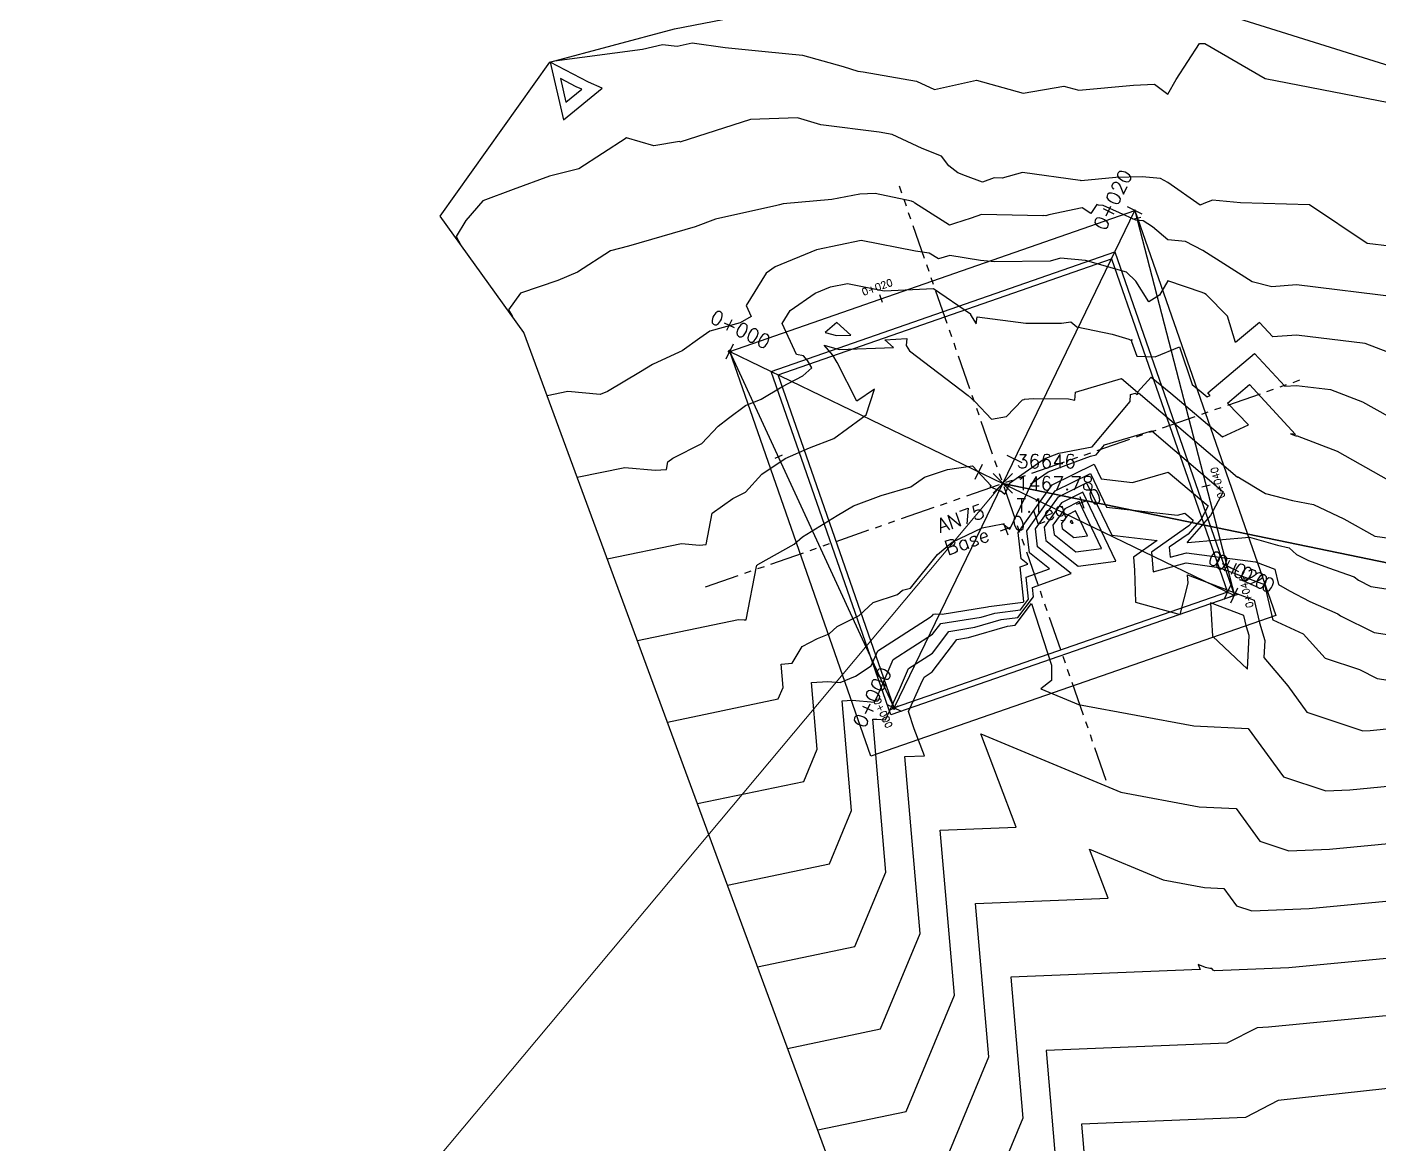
# Model space of a CAD drawing. Header units: metres. Extents: x 419533 to 423558, y 4805342 to 4807578.
# Drawn here: x 419582.06 to 419630.97, y 4805556.19 to 4805596.6 of the extents above; entities that cross this region are included whole.
import ezdxf

# ---------------------------------------------------------------- set-up
doc = ezdxf.new("R2010")
doc.units = ezdxf.units.M
doc.linetypes.add('PHANTOM', pattern=[2.5, 1.25, -0.25, 0.25, -0.25, 0.25, -0.25])
doc.layers.add('00-COORD_GP2', color=7, linetype='Continuous', lineweight=18)
for name, color, linetype in [('_pieds', 253, 'Continuous'), ('C-ROAD-CNTR-N', 92, 'Continuous'), ('C-ROAD-STAN', 11, 'Continuous'), ('C-ROAD-STAN-MAJR', 11, 'Continuous'), ('C-ROAD-STAN-MINR', 11, 'Continuous'), ('C-TINN-BNDY', 110, 'Continuous'), ('C-TOPO-MAJR', 9, 'Continuous'), ('C-TOPO-MINR', 8, 'Continuous'), ('LS', 7, 'Continuous'), ('V-NODE', 1, 'Continuous'), ('V-NODE-TEXT', 11, 'Continuous')]:
    doc.layers.add(name, color=color, linetype=linetype)
doc.styles.get("Standard").update_dxf_attribs({"font": 'simplex.shx'})

# ---------------------------------------------------------------- blocks, each defined once
blk = doc.blocks.new('AeccTickTriangle')
at = {"color": 0, "linetype": 'ByBlock', "lineweight": -2}
blk.add_lwpolyline([(3.05311331771918e-16, 0.6666666666666667), (-0.5773502691896256, -0.333333333333333), (0.5773502691896257, -0.3333333333333335)], close=True, dxfattribs=at)
at = {"color": 0, "linetype": 'ByBlock', "lineweight": -2, "const_width": 0.0625}
blk.add_lwpolyline([(-0.03125, 0, 1), (0.03125, 0, 1)], format="xyb", close=True, dxfattribs=at)
blk = doc.blocks.new('AeccTickLine')
blk.add_line((0, -0.5), (0, 0.5))
blk = doc.blocks.new('AN75 +0 +0')
at = {"linetype": 'PHANTOM', "flags": 128}
for points in [[(0, -11.38231219537556), (0, 11.38231219444424)], [(-11.38231219508452, 0), (11.38231219508452, 0)]]:
    blk.add_lwpolyline(points, dxfattribs=at)
at = {"flags": 128}
blk.add_lwpolyline([(-6.382312195084523, -6.382312195375562), (-6.382312195084523, 6.382312194444239), (6.382312195084523, 6.382312194444239), (6.382312195084523, -6.382312195375562)], close=True, dxfattribs=at)
at = {"layer": 'LS', "insert": (-2.743170767789707, -0.4363090777769685), "char_height": 0.5157699281218149, "width": 9.13591657892082, "attachment_point": 1}
blk.add_mtext('AN75\\PBase +0 Leg +0', dxfattribs=at)
blk = doc.blocks.new('*U73')
at = {"color": 0, "linetype": 'ByBlock', "lineweight": -2, "transparency": 16777216}
for p, q in [((-0.7071067811865476, -0.7071067811865476), (0.7071067811865476, 0.7071067811865476)), ((-0.7071067811865476, 0.7071067811865476), (0.7071067811865476, -0.7071067811865476))]:
    blk.add_line(p, q, dxfattribs=at)
blk = doc.blocks.new('*U110', base_point=(419617.36, 4805580.09, 1467.78))
at = {"layer": 'V-NODE-TEXT', "linetype": 'ByBlock', "char_height": 0.5}
for s, insert, attachment_point in [('36646', (419617.8635533906, 4805580.640000001, 1467.78), 7), ('1467.78', (419617.8635533906, 4805580.09, 1467.78), 4), ('T.1', (419617.8635533906, 4805579.539999999, 1467.78), 1)]:
    blk.add_mtext(s, dxfattribs=dict(at, insert=insert, attachment_point=attachment_point))
blk = doc.blocks.new('*U111', base_point=(419617.36, 4805580.09, 1467.78))
at = {"layer": 'V-NODE-TEXT', "lineweight": -2}
blk.add_blockref('*U110', (419617.36, 4805580.09, 1467.78), dxfattribs=at)
blk = doc.blocks.new('*U112', base_point=(419617.36, 4805580.09, 1467.78))
at = {"layer": 'V-NODE', "lineweight": -2, "xscale": 0.5, "yscale": 0.5, "zscale": 0.5}
blk.add_blockref('*U73', (419617.36, 4805580.09, 1467.78), dxfattribs=at)
at = {"layer": 'V-NODE-TEXT', "lineweight": -2}
blk.add_blockref('*U111', (419617.36, 4805580.09, 1467.78), dxfattribs=at)
blk = doc.blocks.new('tower_bases_layout_1')
at = {"color": 31, "lineweight": 30, "true_color": 0xffbd7a, "elevation": 1718.013}
blk.add_lwpolyline([(423449.834, 4807399.592), (423130.593, 4807500.114), (421950.92, 4806612.998), (421795.045, 4806430.988), (421305.015, 4806147.038), (421305.015, 4806147.038), (420630.083, 4805770.97), (419765.157, 4805549.54), (419617.356, 4805580.088)], dxfattribs=at)
at = {"layer": '00-COORD_GP2'}
blk.add_line((419617.35, 4805580.08), (419582.0634919118, 4805537.946550329, 0.001125880471517712), dxfattribs=at)
at = {"layer": '_pieds', "elevation": 1467.78, "flags": 128}
for points in [[(419612.5847598701, 4805570.217135689), (419607.4871356903, 4805584.86524013), (419622.1352401302, 4805589.96286431), (419627.2328643099, 4805575.314759869)], [(419613.3092083253, 4805571.714941266), (419608.9849412672, 4805584.140791674), (419621.410791675, 4805588.465058733), (419625.7350587331, 4805576.039208325)]]:
    blk.add_lwpolyline(points, close=True, dxfattribs=at)
at = {"rotation": 19.1881891}
blk.add_blockref('AN75 +0 +0', (419617.36, 4805580.09, 1467.78), dxfattribs=at)
at = {"layer": 'V-NODE'}
blk.add_blockref('*U112', (419617.36, 4805580.09, 1467.78), dxfattribs=at)
blk = doc.blocks.new('leg_extensions_profiles_1')
at = {"layer": 'C-ROAD-CNTR-N', "color": 92, "linetype": 'Continuous', "lineweight": -3, "flags": 128}
blk.add_lwpolyline([(419613.4299497345, 4805571.964575529), (419607.4871356903, 4805584.86524013), (419622.1352401302, 4805589.96286431), (419625.7350587331, 4805576.039208325)], dxfattribs=at)
at = {"layer": 'C-ROAD-STAN', "color": 11, "linetype": 'Continuous', "lineweight": -3}
blk.add_circle((419613.4299497345, 4805571.964575529), 0.05, dxfattribs=at)
at = {"layer": 'C-TINN-BNDY', "color": 110, "linetype": 'Continuous', "lineweight": -3, "flags": 128}
blk.add_lwpolyline([(419983.088, 4805587.314), (419931.614, 4805571.724), (419885.859, 4805568.637), (419834.59, 4805547.054), (419779.054, 4805519.401), (419771.174, 4805516.393), (419709.288, 4805488.351), (419650.698, 4805487.567), (419649.298, 4805488.029), (419632.068, 4805498.6), (419600.036, 4805585.549), (419597.002, 4805589.758), (419597.002, 4805589.758), (419600.98, 4805595.327), (419605.484, 4805596.531), (419616.473, 4805598.666), (419620.512, 4805598.174), (419623.108, 4805597.789), (419656.556, 4805587.309), (419727.697, 4805575.559), (419825.469, 4805590.324), (419912.729, 4805606.796), (419924.853, 4805609.757), (419987.124, 4805626.76)], dxfattribs=at)
at = {"layer": 'C-TOPO-MAJR', "color": 9, "linetype": 'Continuous', "lineweight": -3, "flags": 128}
for points, elevation in [([(419631.2859248725, 4805584.833334641), (419630.4636707837, 4805585.149023131), (419627.9792336866, 4805585.450293363), (419627.1281446564, 4805585.38693055), (419626.642593317, 4805585.911731866), (419625.7780108369, 4805585.181974714), (419625.487, 4805586.14), (419624.7115773956, 4805586.921222358), (419624.6608088387, 4805586.953603288), (419624.5769003832, 4805586.997233716), (419623.3246286354, 4805587.421908277), (419623.024125, 4805586.892425), (419622.6458748092, 4805586.654987786), (419622.1661232228, 4805587.407113744), (419621.8353040817, 4805587.725444898), (419620.3553911343, 4805588.152621903), (419619.447807377, 4805588.231709016), (419619.078354521, 4805588.131985676), (419617.0607548279, 4805588.102004198), (419616.5562059553, 4805588.156851117), (419615.4432255225, 4805588.337484049), (419615.0288492569, 4805588.211444445), (419614.6908137028, 4805588.422484988), (419614.2010327869, 4805588.488780511), (419612.2402696867, 4805588.870705334), (419610.6238124192, 4805588.533963777), (419609.1284993103, 4805587.919953103), (419608.799248, 4805587.692016), (419608.0753731636, 4805586.529511264), (419608.2573893376, 4805586.130418417), (419607.8552105698, 4805585.891264244), (419606.763, 4805585.590015105), (419606.4044576802, 4805585.342727273), (419605.7632994012, 4805584.889910179), (419605.6479722608, 4805584.838553398), (419604.6891764706, 4805584.384372549), (419604.2531529412, 4805584.119670589), (419603.0658846154, 4805583.413653846), (419602.8005402893, 4805583.310466941), (419601.6292183365, 4805583.418482514), (419600.878632633, 4805583.261722752)], 1465), ([(419606.3149722005, 4805568.505095346), (419610.162979904, 4805569.308751437), (419610.6491859094, 4805570.480124922), (419610.4428909264, 4805572.887925697), (419611.0258493827, 4805572.92591605), (419611.4814891914, 4805572.887688551), (419612.03013834, 4805573.114826087), (419612.6017973856, 4805573.489777778), (419612.8356816098, 4805574.03135405), (419614.7287976471, 4805575.247124706), (419614.7888687727, 4805575.29880802), (419614.811833691, 4805575.311516095), (419614.8562618384, 4805575.353623956), (419614.9103156424, 4805575.369170392), (419615.1641150442, 4805575.358699115), (419616.8053355601, 4805575.624124357), (419616.8482686869, 4805575.636591919), (419618.0975095347, 4805575.797244088), (419618.1156863233, 4805575.821307638), (419617.9902869081, 4805577.06811792), (419618.2641404553, 4805577.168302626), (419618.0270352763, 4805577.355910825), (419617.910334383, 4805578.311396221), (419619.1419645413, 4805580.040354261), (419620.6599265259, 4805580.789150709), (419620.9170996785, 4805580.250720257), (419622.0538205754, 4805580.121192589), (419623.3455198855, 4805580.500671651), (419624.7865247219, 4805579.274338999), (419624.5315799842, 4805578.793715524), (419624.0620044248, 4805578.255971239), (419623.3825470693, 4805577.778440498), (419623.4145331312, 4805577.423769164), (419624.0103962264, 4805577.58304151), (419626.498775188, 4805577.251519549), (419627.2037782462, 4805576.985227656), (419627.3312100939, 4805576.4352277), (419627.7287948276, 4805576.204203448), (419628.4652103175, 4805575.814607143), (419629.4813671171, 4805575.370740991), (419629.5754357483, 4805575.301920677), (419630.7913772987, 4805574.695002537), (419643.22807498, 4805572.802356857)], 1470), ([(419611.7513117681, 4805553.74846794), (419614.7870236632, 4805554.382476118), (419616.8487513966, 4805559.349615922), (419616.374312628, 4805564.88709443), (419621.1703757593, 4805565.081335261), (419620.4974336043, 4805566.85853794), (419623.1632453988, 4805565.747116564), (419624.6554341987, 4805565.468636527), (419625.358670725, 4805565.435355838), (419625.8139262511, 4805564.810592844), (419626.3622994723, 4805564.630149736), (419628.4431151439, 4805564.709703379), (419635.0026957047, 4805565.341435052)], 1475)]:
    blk.add_lwpolyline(points, dxfattribs=dict(at, elevation=elevation))
at = {"layer": 'C-TOPO-MAJR', "color": 9, "linetype": 'Continuous', "lineweight": -3, "elevation": 1475, "flags": 128}
blk.add_lwpolyline([(419619.990270755, 4805579.091869829), (419619.7120686402, 4805578.954635329), (419619.4863435443, 4805578.637763241), (419619.5077317184, 4805578.462648146), (419619.9270672, 4805578.1308512), (419620.4175725959, 4805578.197249529), (419619.990270755, 4805579.091869829)], close=True, dxfattribs=at)
at = {"layer": 'C-TOPO-MINR', "color": 8, "linetype": 'Continuous', "lineweight": -3, "flags": 128}
for points, elevation in [([(419601.1423063063, 4805595.370387387), (419604.3257445255, 4805595.800744526), (419605.0526620451, 4805595.965772964), (419605.5767937853, 4805595.905019774), (419606.1178794643, 4805596.028482143), (419607.3139375, 4805595.85925), (419608.7668410795, 4805595.710490255), (419610.1192127659, 4805595.581425532), (419611.5836244131, 4805595.163828638), (419612.1121333333, 4805595.005533333), (419612.3052419128, 4805594.980822785), (419614.2418916762, 4805594.634351768), (419614.8844594595, 4805594.339866502), (419616.4034682779, 4805594.676377644), (419618.101039666, 4805594.200402923), (419619.5708007472, 4805594.458977584), (419620.1045844806, 4805594.316809762), (419622.0894991023, 4805594.495333931), (419622.8419575972, 4805594.528492932), (419623.3332469636, 4805594.167206477), (419623.6280642076, 4805594.705495901), (419624.4801214848, 4805596.007339708), (419624.6651932458, 4805595.998283301), (419626.8461185006, 4805594.735224909), (419641.5076124031, 4805591.89251938)], 1462), ([(419632.9653550416, 4805588.476667415), (419630.5362272203, 4805588.771230681), (419628.4581641791, 4805590.16113806), (419625.9532938388, 4805590.243156399), (419624.9489520833, 4805590.333470833), (419624.6360759878, 4805590.207949848), (419624.4951861111, 4805590.155634723), (419623.326897076, 4805590.970012865), (419623.0632868118, 4805591.112823303), (419622.4048076009, 4805591.184223277), (419621.4474512338, 4805591.150924794), (419620.1966751825, 4805591.0395), (419620.1642900835, 4805591.042556071), (419620.1617894737, 4805591.043476609), (419620.154790631, 4805591.040608987), (419618.0715426287, 4805591.33159325), (419617.3311691919, 4805591.13129798), (419617.0468734902, 4805591.137900191), (419616.6278114754, 4805590.990606558), (419616.0104237288, 4805591.210745763), (419615.731446281, 4805591.322239669), (419615.4080866142, 4805591.57096063), (419615.1416794872, 4805591.932176282), (419614.4437467167, 4805592.206643527), (419613.3524960091, 4805592.706757697), (419612.8818945147, 4805592.790949367), (419610.7768198019, 4805593.060318812), (419609.9293719008, 4805593.314140496), (419608.22915, 4805593.24725), (419605.6782862276, 4805592.431152096), (419605.6659952719, 4805592.458728133), (419604.7419001664, 4805592.302019967), (419603.7470227273, 4805592.589181819), (419603.7401824926, 4805592.590074184), (419603.7289170041, 4805592.584040486), (419603.7307053572, 4805592.582942857), (419602.0275234973, 4805591.472334426), (419600.9670141176, 4805591.201676471), (419599.6522593703, 4805590.719488756), (419598.5564901446, 4805590.312045992), (419597.9375773585, 4805589.597879246), (419597.5833249211, 4805589.01622082), (419597.7600355175, 4805588.706394366)], 1463), ([(419631.7145129127, 4805586.812845273), (419627.9778393754, 4805587.265965422), (419627.0885464684, 4805587.199758364), (419626.3792597173, 4805587.375631625), (419624.5981161356, 4805588.51167112), (419623.9639946587, 4805588.841399406), (419623.3259904622, 4805588.902498166), (419622.7750040683, 4805589.372947926), (419622.4426489945, 4805589.591555758), (419622.1754424008, 4805589.607787997), (419620.985447205, 4805590.138375156), (419620.8223067655, 4805590.153770158), (419620.7582202532, 4805590.177362026), (419620.5498042328, 4805589.848835979), (419620.2288345106, 4805590.052566095), (419619.0213563536, 4805589.806837017), (419618.912916826, 4805589.76240631), (419618.8308676732, 4805589.773866785), (419618.8017079125, 4805589.765978115), (419616.5834278449, 4805589.817493325), (419616.2151764706, 4805589.688058823), (419615.6083809524, 4805589.486595239), (419615.4343694267, 4805589.433666667), (419614.5375263158, 4805589.993578947), (419614.1759405406, 4805590.225805405), (419614.1448846154, 4805590.267913461), (419614.0565356643, 4805590.302657343), (419612.739360262, 4805590.579522926), (419612.1885931034, 4805590.552062069), (419611.1757364017, 4805590.35967364), (419609.4199120521, 4805590.207576547), (419609.2766784922, 4805590.167880266), (419609.1807933884, 4805590.137541322), (419606.961335277, 4805589.652419825), (419606.2374750656, 4805589.363874015), (419603.8243723959, 4805588.665239583), (419603.168177986, 4805588.500700234), (419601.9789891892, 4805587.728021622), (419601.2636746988, 4805587.430216867), (419599.9095714286, 4805586.975071428), (419599.4820777127, 4805586.367181818), (419599.6179657073, 4805586.128929577)], 1464), ([(419601.9659005465, 4805580.310397271), (419603.6849839319, 4805580.669427694), (419604.7862821691, 4805580.567869485), (419605.1892586331, 4805580.592206834), (419605.2423717006, 4805580.868864994), (419605.4236804959, 4805581.000363853), (419606.4747600928, 4805581.53023341), (419607.0628265734, 4805582.164962238), (419607.4364470199, 4805582.444009934), (419608.0572857143, 4805582.906769231), (419608.6224959349, 4805583.138612466), (419609.3649297752, 4805583.581550562), (419610.121484507, 4805583.98020845), (419610.4541506849, 4805584.273356164), (419610.2964200542, 4805584.5340271), (419610.1562354313, 4805584.698083916), (419609.8913358209, 4805584.747778608), (419609.3780176298, 4805585.873291871), (419609.6694702222, 4805586.341349334), (419610.5703383908, 4805586.965010575), (419611.1304963346, 4805587.19502458), (419611.7360359865, 4805587.321171042), (419613.0731938291, 4805587.060714399), (419614.8470322581, 4805587.143639785), (419616.1908878788, 4805586.225384848), (419616.1875683012, 4805586.189442206), (419616.3944, 4805585.8586), (419616.428118644, 4805586.112084745), (419618.1914285714, 4805585.884636905), (419619.4838421053, 4805585.889285714), (419619.815569697, 4805585.927953536), (419620.0324967105, 4805585.758230263), (419621.3172236842, 4805585.490789474), (419621.9175631399, 4805585.310197952), (419621.9898890173, 4805585.264951445), (419622.0258571428, 4805585.289463612), (419622.0183, 4805585.226286111), (419622.2128675958, 4805584.68616957), (419622.8743991164, 4805584.671731959), (419623.7521407679, 4805585.033893967), (419624.2140966387, 4805583.662857143), (419624.5331955556, 4805583.407032), (419624.7534918869, 4805583.219491887), (419624.865363047, 4805583.270769854), (419624.7756574258, 4805583.364579208), (419626.4622075523, 4805584.788124151), (419627.5585152933, 4805583.603195394), (419627.9806279978, 4805583.634621305), (419629.2128286549, 4805583.485200988), (419630.3681139663, 4805583.041651628), (419631.8157301021, 4805582.228145238)], 1466), ([(419603.05316846, 4805577.359071789), (419605.7407495274, 4805577.920372874), (419606.3938189338, 4805577.860148896), (419606.6327838129, 4805577.874580936), (419606.8503336218, 4805579.007765902), (419607.5929699571, 4805579.546381975), (419608.0515582366, 4805579.777565197), (419608.6447375, 4805580.4178125), (419609.4843434505, 4805580.985926518), (419610.3674075471, 4805581.370449057), (419611.2529035753, 4805581.707089924), (419612.2392509652, 4805582.43561969), (419612.4178974943, 4805582.56633713), (419612.7239840425, 4805583.500909574), (419612.0794570637, 4805583.068972299), (419611.3701928252, 4805584.458991031), (419611.2063116531, 4805584.729826557), (419610.8974498382, 4805585.091284789), (419611.4417565112, 4805584.933972743), (419613.4038640054, 4805585.000105549), (419613.0950653846, 4805585.277140385), (419613.8879688797, 4805585.332873444), (419613.8644509632, 4805585.078233801), (419613.9842804284, 4805584.886557936), (419616.1119289026, 4805583.272387944), (419616.3572835131, 4805583.041289676), (419616.9449093596, 4805582.413639409), (419617.4970381471, 4805582.507320163), (419618.0771624549, 4805583.10701444), (419618.1287201736, 4805583.121225596), (419618.1462621723, 4805583.136970038), (419618.4578181818, 4805583.155181818), (419619.7327584269, 4805583.143224719), (419619.9699729729, 4805583.095748649), (419619.9867862595, 4805583.393549618), (419621.6541959799, 4805583.885143216), (419622.2322488408, 4805583.393593509), (419622.7245603157, 4805583.926715896), (419623.43764, 4805583.355032), (419625.3019388039, 4805581.767938804), (419626.2486693679, 4805582.201888168), (419625.4895188119, 4805582.995767326), (419626.2818217875, 4805583.664516436), (419627.9490066519, 4805581.862563193), (419627.762, 4805581.882068966), (419627.9562556391, 4805581.814075188), (419628.0041023256, 4805581.805209302), (419629.4503030601, 4805581.249968614), (419631.315219898, 4805580.201954762)], 1467), ([(419604.1404363735, 4805574.407746308), (419607.7965151229, 4805575.171318053), (419608.0013556985, 4805575.152428309), (419608.0763089928, 4805575.156955036), (419608.4465991471, 4805577.085742004), (419608.4621864407, 4805577.129084745), (419608.473860215, 4805577.134784946), (419608.493336, 4805577.1552144), (419609.8099284863, 4805577.890344458), (419610.116599022, 4805578.149965771), (419611.3692067594, 4805578.931180915), (419611.955821656, 4805579.280044586), (419612.9654494902, 4805579.648204819), (419614.0354583333, 4805579.96275), (419614.531012109, 4805580.308665994), (419615.3607107693, 4805580.595678974), (419616.258812065, 4805580.726160093), (419616.9374607219, 4805579.997569002), (419616.890150376, 4805579.970654136), (419617.2797719928, 4805579.811789946), (419617.293676259, 4805579.81680036), (419617.4369167842, 4805579.701036671), (419617.606, 4805580.05825), (419617.5985337534, 4805580.101080108), (419618.8511414303, 4805580.980554534), (419619.3806597582, 4805581.178313184), (419620.5976044187, 4805581.413854813), (419621.9692348579, 4805583.0562534), (419621.9833935539, 4805583.307035624), (419622.1567085427, 4805583.358133166), (419622.2167928903, 4805583.307040186), (419622.2679650508, 4805583.362454341), (419622.3420844445, 4805583.303032001), (419625.8503857209, 4805580.316385721), (419625.8760574214, 4805580.328152763), (419625.9275106952, 4805580.292532085), (419626.8582755102, 4805579.720138484), (419627.8386885813, 4805579.466980969), (419628.6031254181, 4805579.326404682), (419629.696601023, 4805578.804099744), (419630.8147096939, 4805578.175764286), (419647.7279155963, 4805575.85209633)], 1468), ([(419605.227704287, 4805571.456420827), (419609.2381711522, 4805572.2940065), (419609.4092728119, 4805572.706226722), (419609.3366751607, 4805573.553560372), (419609.7393326382, 4805573.579800834), (419610.1029777778, 4805574.184466667), (419610.6613257143, 4805574.480074286), (419611.0811403509, 4805574.645947368), (419611.3621412301, 4805574.91095672), (419612.166475, 4805575.307275), (419612.6691610169, 4805575.779813559), (419613.551107438, 4805576.068371901), (419613.7351575757, 4805576.220945455), (419614.020027907, 4805576.302930232), (419614.9915978261, 4805577.517315217), (419615.5336660959, 4805577.966952055), (419616.6136709129, 4805578.487050955), (419617.3628888889, 4805578.631), (419617.6139266572, 4805578.428117066), (419618.3825957447, 4805580.052044326), (419618.3789117912, 4805580.073177318), (419618.9969664403, 4805580.507122653), (419620.5274645941, 4805581.078716177), (419620.7370047343, 4805581.119273014), (419621.042, 4805581.484476191), (419622.745456252, 4805581.984922367), (419625.3310241039, 4805579.784536773), (419624.8735815603, 4805578.92216312), (419624.0310309735, 4805577.957298673), (419624.0303521949, 4805577.95682162), (419624.030384149, 4805577.956467303), (419624.0309794168, 4805577.956626415), (419624.0445411765, 4805577.954819608), (419626.2854821763, 4805578.14298499), (419627.2968857454, 4805577.852616975), (419627.7199454723, 4805577.756649464), (419627.9807018122, 4805577.5206771), (419628.4204344049, 4805577.29750391), (419629.1353767927, 4805577.028864407), (419630.0634556331, 4805576.705259223), (419630.2258852459, 4805576.58642623), (419630.6766024096, 4805576.361457831), (419648.363780303, 4805573.669781818)], 1469), ([(419607.4022401141, 4805565.553769865), (419611.0877886559, 4805566.323496373), (419611.8890990068, 4805568.254023123), (419611.5491066921, 4805572.222291022), (419611.9125777778, 4805572.245977778), (419612.7230914113, 4805572.177976896), (419612.8494343258, 4805572.453485114), (419613.3940106979, 4805573.714492104), (419614.8204344473, 4805574.630550129), (419615.1140709182, 4805575.016861339), (419616.5748627955, 4805575.253106886), (419617.0745313131, 4805575.398208081), (419618.0006369184, 4805575.517305111), (419618.2901090586, 4805575.90052611), (419618.2103426184, 4805576.693620861), (419619.0511807356, 4805577.00122732), (419618.3231745647, 4805577.577258289), (419618.2255362153, 4805578.376669625), (419619.2559853611, 4805579.823210475), (419620.5259953717, 4805580.449694533), (419621.1078821007, 4805579.231427653), (419623.6798566553, 4805578.938354949), (419623.9455835189, 4805579.016420935), (419624.24202534, 4805578.764141224), (419624.1895784082, 4805578.665267928), (419624.0929778761, 4805578.554643805), (419622.7347419437, 4805577.600059376), (419622.7986821135, 4805576.891071026), (419623.9898130361, 4805577.209456604), (419625.1780984962, 4805577.051143609), (419626.8281458684, 4805576.427892074), (419627.1152019737, 4805575.188948684), (419627.1266852792, 4805575.150494924), (419628.2188891967, 4805574.646207756), (419629.0219354582, 4805573.762160956), (419630.2588226445, 4805573.351651623), (419630.9061521877, 4805573.028547242), (419635.3960781877, 4805572.345259824)], 1471), ([(419608.4895080276, 4805562.602444383), (419612.0125974077, 4805563.33824131), (419613.1290121042, 4805566.027921322), (419612.6553224577, 4805571.556656347), (419612.7993061728, 4805571.566039506), (419613.1203792064, 4805571.539101959), (419613.6238651489, 4805572.637022767), (419613.952339786, 4805573.397630158), (419614.812722365, 4805573.950173094), (419615.4056824557, 4805574.730277587), (419616.3443900308, 4805574.882089414), (419617.3007939394, 4805575.159824242), (419617.903764302, 4805575.237366132), (419618.464531794, 4805575.979744582), (419618.4303983287, 4805576.319123801), (419619.8382210158, 4805576.834152014), (419618.6193138532, 4805577.798605753), (419618.5407380475, 4805578.441943029), (419619.3700061809, 4805579.606066689), (419620.3920642175, 4805580.110238357), (419621.2986645231, 4805578.212135048), (419622.9447578822, 4805578.02456514), (419622.0869368181, 4805577.421678254), (419622.1294338235, 4805576.950458333), (419622.1643482959, 4805575.796280134), (419623.7759497797, 4805575.34665815), (419624.0607391304, 4805576.477017013), (419624.0424328215, 4805576.780885796), (419626.4525134907, 4805575.870556492), (419626.6438203948, 4805575.044869737), (419626.8349689165, 4805574.404777087), (419626.8035949535, 4805573.791282869), (419627.6657112527, 4805572.763523354), (419628.3608972784, 4805571.809495391), (419630.3873654354, 4805571.142682718), (419630.6508748436, 4805571.152757197), (419631.4815640849, 4805571.232758151)], 1472), ([(419609.5767759411, 4805559.651118902), (419612.9374061596, 4805560.352986246), (419614.3689252017, 4805563.801819522), (419613.8202916143, 4805570.205273244), (419614.5241507087, 4805570.233779578), (419614.1536854384, 4805571.212157683), (419613.9463703703, 4805571.835074075), (419614.398295972, 4805572.820560421), (419614.5106688741, 4805573.080768212), (419614.8050102827, 4805573.269796059), (419615.6972939931, 4805574.443693834), (419616.1139172662, 4805574.511071943), (419617.5270565656, 4805574.921440404), (419617.8068916858, 4805574.957427154), (419618.3984490161, 4805575.740567084), (419619.1221496599, 4805573.510994898), (419619.1223044823, 4805572.959976817), (419618.7383846154, 4805572.662820512), (419620.0980978674, 4805572.095933392), (419624.2716681588, 4805571.317039988), (419626.2385821804, 4805571.223955727), (419627.5119069359, 4805569.476527875), (419629.045676781, 4805568.97183839), (419629.9149549437, 4805569.005072591), (419632.6552746248, 4805569.268983785)], 1473), ([(419610.6640438546, 4805556.699793422), (419613.8622149114, 4805557.367731182), (419615.6088382992, 4805561.575717722), (419615.0973021212, 4805567.546183837), (419617.847263234, 4805567.65755742), (419616.5697009937, 4805571.031528004), (419621.6306716331, 4805568.921524978), (419624.4635511787, 4805568.392838257), (419625.7986264527, 4805568.329655782), (419626.6629165935, 4805567.14356036), (419627.7039881267, 4805566.800994064), (419629.1790350438, 4805566.857387985), (419633.8289851648, 4805567.305209419), (419642.9366087324, 4805565.781481245), (419643.4398995811, 4805565.641176421), (419656.7204645521, 4805568.431444493), (419658.4862103889, 4805571.607633597), (419663.0403425652, 4805576.102322418), (419665.7526907091, 4805577.359328117), (419669.3561863234, 4805579.389321983), (419674.3815830293, 4805581.204077132), (419677.2273108896, 4805581.872172995), (419677.754407318, 4805583.807766029)], 1474), ([(419636.1764062446, 4805563.377660686), (419627.707195244, 4805562.562018774), (419625.0206108179, 4805562.459305408), (419624.9649359087, 4805562.477625329), (419624.9187149972, 4805562.541055894), (419624.8473172187, 4805562.544434795), (419624.6958191645, 4805562.57270815), (419624.425166215, 4805562.685547877), (419624.4934882846, 4805562.505113103), (419617.6513231349, 4805562.228005022), (419618.0886644941, 4805557.123514121), (419615.7118324151, 4805551.397221055), (419612.8385796816, 4805550.797142459)], 1476), ([(419683.4795803423, 4805582.862168089), (419683.0110502697, 4805581.141641264), (419681.2273176694, 4805579.479877888), (419679.2799454394, 4805578.134569149), (419673.6242203083, 4805577.506235117), (419673.4939297785, 4805577.496231318), (419672.8132045958, 4805577.250410022), (419668.2364926651, 4805574.672164303), (419664.7916054113, 4805573.075672009), (419662.4717163306, 4805570.786063557), (419659.6450376858, 4805565.701489252), (419638.3849624177, 4805561.234713226), (419638.3307710771, 4805561.249820407), (419637.3501167846, 4805561.41388632), (419626.9712753441, 4805560.414334168), (419626.5547244019, 4805560.398408612), (419625.4643596266, 4805559.833625043), (419618.9283336417, 4805559.568915615), (419619.3285775916, 4805554.897412322), (419616.6366411669, 4805548.411965991), (419613.9258475952, 4805547.845816978)], 1477), ([(419685.3879713504, 4805582.546968776), (419684.9396626879, 4805580.900698612), (419682.5551444357, 4805578.679230494), (419679.951870478, 4805576.880803285), (419673.9554316388, 4805576.214616986), (419672.1335355649, 4805575.505395398), (419669.0644266504, 4805573.776443032), (419665.3753596934, 4805572.066788538), (419663.8002183111, 4805570.512206878), (419660.619895397, 4805564.791504172), (419639.8523311435, 4805560.428205501), (419638.789354381, 4805559.784374691), (419638.0503768533, 4805559.37332057), (419638.0498986176, 4805559.372700172), (419637.4648415652, 4805558.878211087), (419627.3184128492, 4805557.762687895), (419626.135565519, 4805557.150000514), (419620.2053441486, 4805556.909826208), (419620.568490689, 4805552.671310522), (419617.5614499187, 4805545.426710928), (419615.0131155087, 4805544.894491496)], 1478)]:
    blk.add_lwpolyline(points, dxfattribs=dict(at, elevation=elevation))
for points, elevation in [([(419602.3710465458, 4805594.605524253), (419600.9829854227, 4805595.322311953), (419601.4690198556, 4805593.240489169), (419602.8692288802, 4805594.38404224), (419602.3710465458, 4805594.605524253)], 1462), ([(419601.931066144, 4805594.439429201), (419601.3561632653, 4805594.736306123), (419601.557467509, 4805593.874063176), (419602.1374017682, 4805594.347696464), (419601.931066144, 4805594.439429201)], 1461), ([(419610.9378296224, 4805585.553011617), (419611.3381829194, 4805585.437304058), (419611.8565027064, 4805585.454774019), (419611.3508402923, 4805585.908422756), (419610.9378296224, 4805585.553011617)], 1466), ([(419620.2581330634, 4805579.770782181), (419619.4840270007, 4805579.388922902), (419618.8559398798, 4805578.507216433), (419618.9154531416, 4805578.019953217), (419620.0822672, 4805577.096717866), (419621.4471137649, 4805577.281473287), (419620.2581330634, 4805579.770782181)], 1473), ([(419620.1242019092, 4805579.431326006), (419619.5980478204, 4805579.171779116), (419619.171141712, 4805578.572489837), (419619.21159243, 4805578.241300682), (419620.0046672, 4805577.613784533), (419620.9323431804, 4805577.739361408), (419620.1242019092, 4805579.431326006)], 1474), ([(419619.8563396008, 4805578.752413654), (419619.82608946, 4805578.737491542), (419619.8015453765, 4805578.703036644), (419619.8038710068, 4805578.683995609), (419619.8494672001, 4805578.647917867), (419619.9028020113, 4805578.65513765), (419619.8563396008, 4805578.752413654)], 1476), ([(419626.1724388158, 4805574.90079079), (419626.076881113, 4805575.313220911), (419624.8730470249, 4805575.767929942), (419624.9453170418, 4805574.568310611), (419626.2059933289, 4805573.370186124), (419626.2679174067, 4805574.581064831), (419626.1724388158, 4805574.90079079)], 1473)]:
    blk.add_lwpolyline(points, close=True, dxfattribs=dict(at, elevation=elevation))
at = {"layer": 'C-ROAD-STAN', "color": 11, "linetype": 'Continuous', "lineweight": -3, "xscale": 0.02999999999999999, "yscale": 0.02999999999999999, "zscale": 0.02999999999999999}
for p in [(419622.1352401302, 4805589.96286431), (419607.4871356903, 4805584.86524013)]:
    blk.add_blockref('AeccTickTriangle', p, dxfattribs=at)
at = {"layer": 'C-ROAD-STAN-MAJR', "color": 11, "linetype": 'Continuous', "lineweight": -3}
for p, xscale, yscale, zscale, rotation in [((419612.961447454, 4805586.770331955), 0.3000000000000001, 0.3000000000000001, 0.3000000000000001, 19.18818910005933), ((419624.7100648783, 4805580.003758596), 0.3, 0.3, 0.3, 284.4958201653228), ((419625.7350587331, 4805576.039208325), 0.3, 0.3, 0.3, 284.4958201653228), ((419613.4299497345, 4805571.964575529), 0.3, 0.3, 0.3, 114.7336109898504)]:
    blk.add_blockref('AeccTickLine', p, dxfattribs=dict(at, xscale=xscale, yscale=yscale, zscale=zscale, rotation=rotation))
at = {"layer": 'C-ROAD-STAN-MINR', "color": 11, "linetype": 'Continuous', "lineweight": -3, "xscale": 0.3, "yscale": 0.3, "zscale": 0.3}
for p, rotation in [((419622.2069711263, 4805589.685417632), 284.4958201653228), ((419609.2459502029, 4805581.04720444), 114.7336109898504)]:
    blk.add_blockref('AeccTickLine', p, dxfattribs=dict(at, rotation=rotation))
at = {"layer": 'C-ROAD-STAN-MAJR', "color": 11, "linetype": 'Continuous', "lineweight": -3, "char_height": 0.254}
for s, insert, attachment_point, rotation in [('0+020', (419612.8584087924, 4805587.066415193), 8, 19.18818910005934), ('0+040', (419625.0135848891, 4805580.082230585), 2, 104.49582016532275), ('0+044', (419626.0385787439, 4805576.117680313), 2, 104.49582016532275), ('0+000', (419613.1452093181, 4805571.833407144), 2, 294.73361098985043)]:
    blk.add_mtext(s, dxfattribs=dict(at, insert=insert, attachment_point=attachment_point, rotation=rotation))

msp = doc.modelspace()

# ---------------------------------------------------------------- linework, layer by layer
at = {"layer": 'C-ROAD-CNTR-N', "color": 92, "linetype": 'Continuous', "lineweight": -3, "flags": 128}
for points in [[(419613.4299497345, 4805571.964575529), (419617.3600000003, 4805580.09), (419622.1352401302, 4805589.96286431)], [(419607.4871356903, 4805584.86524013), (419617.36, 4805580.09), (419625.7350587331, 4805576.039208325)]]:
    msp.add_lwpolyline(points, dxfattribs=at)
at = {"layer": 'C-ROAD-STAN', "color": 11, "linetype": 'Continuous', "lineweight": -3}
for centre in [(419607.4871356903, 4805584.86524013), (419613.4299497345, 4805571.964575529)]:
    msp.add_circle(centre, 0.05, dxfattribs=at)
at = {"layer": 'C-TOPO-MAJR', "color": 9, "linetype": 'Continuous', "lineweight": -3, "flags": 128}
for points, elevation in [([(419631.2859248725, 4805584.833334641), (419630.4636707837, 4805585.149023131), (419627.9792336866, 4805585.450293363), (419627.1281446564, 4805585.38693055), (419626.642593317, 4805585.911731866), (419625.7780108369, 4805585.181974714), (419625.487, 4805586.14), (419624.7115773956, 4805586.921222358), (419624.6608088387, 4805586.953603288), (419624.5769003832, 4805586.997233716), (419623.3246286354, 4805587.421908277), (419623.024125, 4805586.892425), (419622.6458748092, 4805586.654987786), (419622.1661232228, 4805587.407113744), (419621.8353040817, 4805587.725444898), (419620.3553911343, 4805588.152621903), (419619.447807377, 4805588.231709016), (419619.078354521, 4805588.131985676), (419617.0607548279, 4805588.102004198), (419616.5562059553, 4805588.156851117), (419615.4432255225, 4805588.337484049), (419615.0288492569, 4805588.211444445), (419614.6908137028, 4805588.422484988), (419614.2010327869, 4805588.488780511), (419612.2402696867, 4805588.870705334), (419610.6238124192, 4805588.533963777), (419609.1284993103, 4805587.919953103), (419608.799248, 4805587.692016), (419608.0753731636, 4805586.529511264), (419608.2573893376, 4805586.130418417), (419607.8552105698, 4805585.891264244), (419606.763, 4805585.590015105), (419606.4044576802, 4805585.342727273), (419605.7632994012, 4805584.889910179), (419605.6479722608, 4805584.838553398), (419604.6891764706, 4805584.384372549), (419604.2531529412, 4805584.119670589), (419603.0658846154, 4805583.413653846), (419602.8005402893, 4805583.310466941), (419601.6292183365, 4805583.418482514), (419600.878632633, 4805583.261722752)], 1465), ([(419606.3149722005, 4805568.505095346), (419610.162979904, 4805569.308751437), (419610.6491859094, 4805570.480124922), (419610.4428909264, 4805572.887925697), (419611.0258493827, 4805572.92591605), (419611.4814891914, 4805572.887688551), (419612.03013834, 4805573.114826087), (419612.6017973856, 4805573.489777778), (419612.8356816098, 4805574.03135405), (419614.7287976471, 4805575.247124706), (419614.7888687727, 4805575.29880802), (419614.811833691, 4805575.311516095), (419614.8562618384, 4805575.353623956), (419614.9103156424, 4805575.369170392), (419615.1641150442, 4805575.358699115), (419616.8053355601, 4805575.624124357), (419616.8482686869, 4805575.636591919), (419618.0975095347, 4805575.797244088), (419618.1156863233, 4805575.821307638), (419617.9902869081, 4805577.06811792), (419618.2641404553, 4805577.168302626), (419618.0270352763, 4805577.355910825), (419617.910334383, 4805578.311396221), (419619.1419645413, 4805580.040354261), (419620.6599265259, 4805580.789150709), (419620.9170996785, 4805580.250720257), (419622.0538205754, 4805580.121192589), (419623.3455198855, 4805580.500671651), (419624.7865247219, 4805579.274338999), (419624.5315799842, 4805578.793715524), (419624.0620044248, 4805578.255971239), (419623.3825470693, 4805577.778440498), (419623.4145331312, 4805577.423769164), (419624.0103962264, 4805577.58304151), (419626.498775188, 4805577.251519549), (419627.2037782462, 4805576.985227656), (419627.3312100939, 4805576.4352277), (419627.7287948276, 4805576.204203448), (419628.4652103175, 4805575.814607143), (419629.4813671171, 4805575.370740991), (419629.5754357483, 4805575.301920677), (419630.7913772987, 4805574.695002537), (419643.22807498, 4805572.802356857)], 1470), ([(419611.7513117681, 4805553.74846794), (419614.7870236632, 4805554.382476118), (419616.8487513966, 4805559.349615922), (419616.374312628, 4805564.88709443), (419621.1703757593, 4805565.081335261), (419620.4974336043, 4805566.85853794), (419623.1632453988, 4805565.747116564), (419624.6554341987, 4805565.468636527), (419625.358670725, 4805565.435355838), (419625.8139262511, 4805564.810592844), (419626.3622994723, 4805564.630149736), (419628.4431151439, 4805564.709703379), (419635.0026957047, 4805565.341435052)], 1475)]:
    msp.add_lwpolyline(points, dxfattribs=dict(at, elevation=elevation))
at = {"layer": 'C-TOPO-MAJR', "color": 9, "linetype": 'Continuous', "lineweight": -3, "elevation": 1475, "flags": 128}
msp.add_lwpolyline([(419619.990270755, 4805579.091869829), (419619.7120686402, 4805578.954635329), (419619.4863435443, 4805578.637763241), (419619.5077317184, 4805578.462648146), (419619.9270672, 4805578.1308512), (419620.4175725959, 4805578.197249529), (419619.990270755, 4805579.091869829)], close=True, dxfattribs=at)
at = {"layer": 'C-TOPO-MINR', "color": 8, "linetype": 'Continuous', "lineweight": -3, "flags": 128}
for points, elevation in [([(419601.1423063063, 4805595.370387387), (419604.3257445255, 4805595.800744526), (419605.0526620451, 4805595.965772964), (419605.5767937853, 4805595.905019774), (419606.1178794643, 4805596.028482143), (419607.3139375, 4805595.85925), (419608.7668410795, 4805595.710490255), (419610.1192127659, 4805595.581425532), (419611.5836244131, 4805595.163828638), (419612.1121333333, 4805595.005533333), (419612.3052419128, 4805594.980822785), (419614.2418916762, 4805594.634351768), (419614.8844594595, 4805594.339866502), (419616.4034682779, 4805594.676377644), (419618.101039666, 4805594.200402923), (419619.5708007472, 4805594.458977584), (419620.1045844806, 4805594.316809762), (419622.0894991023, 4805594.495333931), (419622.8419575972, 4805594.528492932), (419623.3332469636, 4805594.167206477), (419623.6280642076, 4805594.705495901), (419624.4801214848, 4805596.007339708), (419624.6651932458, 4805595.998283301), (419626.8461185006, 4805594.735224909), (419641.5076124031, 4805591.89251938)], 1462), ([(419632.9653550416, 4805588.476667415), (419630.5362272203, 4805588.771230681), (419628.4581641791, 4805590.16113806), (419625.9532938388, 4805590.243156399), (419624.9489520833, 4805590.333470833), (419624.6360759878, 4805590.207949848), (419624.4951861111, 4805590.155634723), (419623.326897076, 4805590.970012865), (419623.0632868118, 4805591.112823303), (419622.4048076009, 4805591.184223277), (419621.4474512338, 4805591.150924794), (419620.1966751825, 4805591.0395), (419620.1642900835, 4805591.042556071), (419620.1617894737, 4805591.043476609), (419620.154790631, 4805591.040608987), (419618.0715426287, 4805591.33159325), (419617.3311691919, 4805591.13129798), (419617.0468734902, 4805591.137900191), (419616.6278114754, 4805590.990606558), (419616.0104237288, 4805591.210745763), (419615.731446281, 4805591.322239669), (419615.4080866142, 4805591.57096063), (419615.1416794872, 4805591.932176282), (419614.4437467167, 4805592.206643527), (419613.3524960091, 4805592.706757697), (419612.8818945147, 4805592.790949367), (419610.7768198019, 4805593.060318812), (419609.9293719008, 4805593.314140496), (419608.22915, 4805593.24725), (419605.6782862276, 4805592.431152096), (419605.6659952719, 4805592.458728133), (419604.7419001664, 4805592.302019967), (419603.7470227273, 4805592.589181819), (419603.7401824926, 4805592.590074184), (419603.7289170041, 4805592.584040486), (419603.7307053572, 4805592.582942857), (419602.0275234973, 4805591.472334426), (419600.9670141176, 4805591.201676471), (419599.6522593703, 4805590.719488756), (419598.5564901446, 4805590.312045992), (419597.9375773585, 4805589.597879246), (419597.5833249211, 4805589.01622082), (419597.7600355175, 4805588.706394366)], 1463), ([(419631.7145129127, 4805586.812845273), (419627.9778393754, 4805587.265965422), (419627.0885464684, 4805587.199758364), (419626.3792597173, 4805587.375631625), (419624.5981161356, 4805588.51167112), (419623.9639946587, 4805588.841399406), (419623.3259904622, 4805588.902498166), (419622.7750040683, 4805589.372947926), (419622.4426489945, 4805589.591555758), (419622.1754424008, 4805589.607787997), (419620.985447205, 4805590.138375156), (419620.8223067655, 4805590.153770158), (419620.7582202532, 4805590.177362026), (419620.5498042328, 4805589.848835979), (419620.2288345106, 4805590.052566095), (419619.0213563536, 4805589.806837017), (419618.912916826, 4805589.76240631), (419618.8308676732, 4805589.773866785), (419618.8017079125, 4805589.765978115), (419616.5834278449, 4805589.817493325), (419616.2151764706, 4805589.688058823), (419615.6083809524, 4805589.486595239), (419615.4343694267, 4805589.433666667), (419614.5375263158, 4805589.993578947), (419614.1759405406, 4805590.225805405), (419614.1448846154, 4805590.267913461), (419614.0565356643, 4805590.302657343), (419612.739360262, 4805590.579522926), (419612.1885931034, 4805590.552062069), (419611.1757364017, 4805590.35967364), (419609.4199120521, 4805590.207576547), (419609.2766784922, 4805590.167880266), (419609.1807933884, 4805590.137541322), (419606.961335277, 4805589.652419825), (419606.2374750656, 4805589.363874015), (419603.8243723959, 4805588.665239583), (419603.168177986, 4805588.500700234), (419601.9789891892, 4805587.728021622), (419601.2636746988, 4805587.430216867), (419599.9095714286, 4805586.975071428), (419599.4820777127, 4805586.367181818), (419599.6179657073, 4805586.128929577)], 1464), ([(419601.9659005465, 4805580.310397271), (419603.6849839319, 4805580.669427694), (419604.7862821691, 4805580.567869485), (419605.1892586331, 4805580.592206834), (419605.2423717006, 4805580.868864994), (419605.4236804959, 4805581.000363853), (419606.4747600928, 4805581.53023341), (419607.0628265734, 4805582.164962238), (419607.4364470199, 4805582.444009934), (419608.0572857143, 4805582.906769231), (419608.6224959349, 4805583.138612466), (419609.3649297752, 4805583.581550562), (419610.121484507, 4805583.98020845), (419610.4541506849, 4805584.273356164), (419610.2964200542, 4805584.5340271), (419610.1562354313, 4805584.698083916), (419609.8913358209, 4805584.747778608), (419609.3780176298, 4805585.873291871), (419609.6694702222, 4805586.341349334), (419610.5703383908, 4805586.965010575), (419611.1304963346, 4805587.19502458), (419611.7360359865, 4805587.321171042), (419613.0731938291, 4805587.060714399), (419614.8470322581, 4805587.143639785), (419616.1908878788, 4805586.225384848), (419616.1875683012, 4805586.189442206), (419616.3944, 4805585.8586), (419616.428118644, 4805586.112084745), (419618.1914285714, 4805585.884636905), (419619.4838421053, 4805585.889285714), (419619.815569697, 4805585.927953536), (419620.0324967105, 4805585.758230263), (419621.3172236842, 4805585.490789474), (419621.9175631399, 4805585.310197952), (419621.9898890173, 4805585.264951445), (419622.0258571428, 4805585.289463612), (419622.0183, 4805585.226286111), (419622.2128675958, 4805584.68616957), (419622.8743991164, 4805584.671731959), (419623.7521407679, 4805585.033893967), (419624.2140966387, 4805583.662857143), (419624.5331955556, 4805583.407032), (419624.7534918869, 4805583.219491887), (419624.865363047, 4805583.270769854), (419624.7756574258, 4805583.364579208), (419626.4622075523, 4805584.788124151), (419627.5585152933, 4805583.603195394), (419627.9806279978, 4805583.634621305), (419629.2128286549, 4805583.485200988), (419630.3681139663, 4805583.041651628), (419631.8157301021, 4805582.228145238)], 1466), ([(419603.05316846, 4805577.359071789), (419605.7407495274, 4805577.920372874), (419606.3938189338, 4805577.860148896), (419606.6327838129, 4805577.874580936), (419606.8503336218, 4805579.007765902), (419607.5929699571, 4805579.546381975), (419608.0515582366, 4805579.777565197), (419608.6447375, 4805580.4178125), (419609.4843434505, 4805580.985926518), (419610.3674075471, 4805581.370449057), (419611.2529035753, 4805581.707089924), (419612.2392509652, 4805582.43561969), (419612.4178974943, 4805582.56633713), (419612.7239840425, 4805583.500909574), (419612.0794570637, 4805583.068972299), (419611.3701928252, 4805584.458991031), (419611.2063116531, 4805584.729826557), (419610.8974498382, 4805585.091284789), (419611.4417565112, 4805584.933972743), (419613.4038640054, 4805585.000105549), (419613.0950653846, 4805585.277140385), (419613.8879688797, 4805585.332873444), (419613.8644509632, 4805585.078233801), (419613.9842804284, 4805584.886557936), (419616.1119289026, 4805583.272387944), (419616.3572835131, 4805583.041289676), (419616.9449093596, 4805582.413639409), (419617.4970381471, 4805582.507320163), (419618.0771624549, 4805583.10701444), (419618.1287201736, 4805583.121225596), (419618.1462621723, 4805583.136970038), (419618.4578181818, 4805583.155181818), (419619.7327584269, 4805583.143224719), (419619.9699729729, 4805583.095748649), (419619.9867862595, 4805583.393549618), (419621.6541959799, 4805583.885143216), (419622.2322488408, 4805583.393593509), (419622.7245603157, 4805583.926715896), (419623.43764, 4805583.355032), (419625.3019388039, 4805581.767938804), (419626.2486693679, 4805582.201888168), (419625.4895188119, 4805582.995767326), (419626.2818217875, 4805583.664516436), (419627.9490066519, 4805581.862563193), (419627.762, 4805581.882068966), (419627.9562556391, 4805581.814075188), (419628.0041023256, 4805581.805209302), (419629.4503030601, 4805581.249968614), (419631.315219898, 4805580.201954762)], 1467), ([(419610.6640438546, 4805556.699793422), (419613.8622149114, 4805557.367731182), (419615.6088382992, 4805561.575717722), (419615.0973021212, 4805567.546183837), (419617.847263234, 4805567.65755742), (419616.5697009937, 4805571.031528004), (419621.6306716331, 4805568.921524978), (419624.4635511787, 4805568.392838257), (419625.7986264527, 4805568.329655782), (419626.6629165935, 4805567.14356036), (419627.7039881267, 4805566.800994064), (419629.1790350438, 4805566.857387985), (419633.8289851648, 4805567.305209419), (419642.9366087324, 4805565.781481245), (419643.4398995811, 4805565.641176421), (419656.7204645521, 4805568.431444493), (419658.4862103889, 4805571.607633597), (419663.0403425652, 4805576.102322418), (419665.7526907091, 4805577.359328117), (419669.3561863234, 4805579.389321983), (419674.3815830293, 4805581.204077132), (419677.2273108896, 4805581.872172995), (419677.754407318, 4805583.807766029)], 1474), ([(419604.1404363735, 4805574.407746308), (419607.7965151229, 4805575.171318053), (419608.0013556985, 4805575.152428309), (419608.0763089928, 4805575.156955036), (419608.4465991471, 4805577.085742004), (419608.4621864407, 4805577.129084745), (419608.473860215, 4805577.134784946), (419608.493336, 4805577.1552144), (419609.8099284863, 4805577.890344458), (419610.116599022, 4805578.149965771), (419611.3692067594, 4805578.931180915), (419611.955821656, 4805579.280044586), (419612.9654494902, 4805579.648204819), (419614.0354583333, 4805579.96275), (419614.531012109, 4805580.308665994), (419615.3607107693, 4805580.595678974), (419616.258812065, 4805580.726160093), (419616.9374607219, 4805579.997569002), (419616.890150376, 4805579.970654136), (419617.2797719928, 4805579.811789946), (419617.293676259, 4805579.81680036), (419617.4369167842, 4805579.701036671), (419617.606, 4805580.05825), (419617.5985337534, 4805580.101080108), (419618.8511414303, 4805580.980554534), (419619.3806597582, 4805581.178313184), (419620.5976044187, 4805581.413854813), (419621.9692348579, 4805583.0562534), (419621.9833935539, 4805583.307035624), (419622.1567085427, 4805583.358133166), (419622.2167928903, 4805583.307040186), (419622.2679650508, 4805583.362454341), (419622.3420844445, 4805583.303032001), (419625.8503857209, 4805580.316385721), (419625.8760574214, 4805580.328152763), (419625.9275106952, 4805580.292532085), (419626.8582755102, 4805579.720138484), (419627.8386885813, 4805579.466980969), (419628.6031254181, 4805579.326404682), (419629.696601023, 4805578.804099744), (419630.8147096939, 4805578.175764286), (419647.7279155963, 4805575.85209633)], 1468), ([(419683.4795803423, 4805582.862168089), (419683.0110502697, 4805581.141641264), (419681.2273176694, 4805579.479877888), (419679.2799454394, 4805578.134569149), (419673.6242203083, 4805577.506235117), (419673.4939297785, 4805577.496231318), (419672.8132045958, 4805577.250410022), (419668.2364926651, 4805574.672164303), (419664.7916054113, 4805573.075672009), (419662.4717163306, 4805570.786063557), (419659.6450376858, 4805565.701489252), (419638.3849624177, 4805561.234713226), (419638.3307710771, 4805561.249820407), (419637.3501167846, 4805561.41388632), (419626.9712753441, 4805560.414334168), (419626.5547244019, 4805560.398408612), (419625.4643596266, 4805559.833625043), (419618.9283336417, 4805559.568915615), (419619.3285775916, 4805554.897412322), (419616.6366411669, 4805548.411965991), (419613.9258475952, 4805547.845816978)], 1477), ([(419685.3879713504, 4805582.546968776), (419684.9396626879, 4805580.900698612), (419682.5551444357, 4805578.679230494), (419679.951870478, 4805576.880803285), (419673.9554316388, 4805576.214616986), (419672.1335355649, 4805575.505395398), (419669.0644266504, 4805573.776443032), (419665.3753596934, 4805572.066788538), (419663.8002183111, 4805570.512206878), (419660.619895397, 4805564.791504172), (419639.8523311435, 4805560.428205501), (419638.789354381, 4805559.784374691), (419638.0503768533, 4805559.37332057), (419638.0498986176, 4805559.372700172), (419637.4648415652, 4805558.878211087), (419627.3184128492, 4805557.762687895), (419626.135565519, 4805557.150000514), (419620.2053441486, 4805556.909826208), (419620.568490689, 4805552.671310522), (419617.5614499187, 4805545.426710928), (419615.0131155087, 4805544.894491496)], 1478), ([(419605.227704287, 4805571.456420827), (419609.2381711522, 4805572.2940065), (419609.4092728119, 4805572.706226722), (419609.3366751607, 4805573.553560372), (419609.7393326382, 4805573.579800834), (419610.1029777778, 4805574.184466667), (419610.6613257143, 4805574.480074286), (419611.0811403509, 4805574.645947368), (419611.3621412301, 4805574.91095672), (419612.166475, 4805575.307275), (419612.6691610169, 4805575.779813559), (419613.551107438, 4805576.068371901), (419613.7351575757, 4805576.220945455), (419614.020027907, 4805576.302930232), (419614.9915978261, 4805577.517315217), (419615.5336660959, 4805577.966952055), (419616.6136709129, 4805578.487050955), (419617.3628888889, 4805578.631), (419617.6139266572, 4805578.428117066), (419618.3825957447, 4805580.052044326), (419618.3789117912, 4805580.073177318), (419618.9969664403, 4805580.507122653), (419620.5274645941, 4805581.078716177), (419620.7370047343, 4805581.119273014), (419621.042, 4805581.484476191), (419622.745456252, 4805581.984922367), (419625.3310241039, 4805579.784536773), (419624.8735815603, 4805578.92216312), (419624.0310309735, 4805577.957298673), (419624.0303521949, 4805577.95682162), (419624.030384149, 4805577.956467303), (419624.0309794168, 4805577.956626415), (419624.0445411765, 4805577.954819608), (419626.2854821763, 4805578.14298499), (419627.2968857454, 4805577.852616975), (419627.7199454723, 4805577.756649464), (419627.9807018122, 4805577.5206771), (419628.4204344049, 4805577.29750391), (419629.1353767927, 4805577.028864407), (419630.0634556331, 4805576.705259223), (419630.2258852459, 4805576.58642623), (419630.6766024096, 4805576.361457831), (419648.363780303, 4805573.669781818)], 1469), ([(419607.4022401141, 4805565.553769865), (419611.0877886559, 4805566.323496373), (419611.8890990068, 4805568.254023123), (419611.5491066921, 4805572.222291022), (419611.9125777778, 4805572.245977778), (419612.7230914113, 4805572.177976896), (419612.8494343258, 4805572.453485114), (419613.3940106979, 4805573.714492104), (419614.8204344473, 4805574.630550129), (419615.1140709182, 4805575.016861339), (419616.5748627955, 4805575.253106886), (419617.0745313131, 4805575.398208081), (419618.0006369184, 4805575.517305111), (419618.2901090586, 4805575.90052611), (419618.2103426184, 4805576.693620861), (419619.0511807356, 4805577.00122732), (419618.3231745647, 4805577.577258289), (419618.2255362153, 4805578.376669625), (419619.2559853611, 4805579.823210475), (419620.5259953717, 4805580.449694533), (419621.1078821007, 4805579.231427653), (419623.6798566553, 4805578.938354949), (419623.9455835189, 4805579.016420935), (419624.24202534, 4805578.764141224), (419624.1895784082, 4805578.665267928), (419624.0929778761, 4805578.554643805), (419622.7347419437, 4805577.600059376), (419622.7986821135, 4805576.891071026), (419623.9898130361, 4805577.209456604), (419625.1780984962, 4805577.051143609), (419626.8281458684, 4805576.427892074), (419627.1152019737, 4805575.188948684), (419627.1266852792, 4805575.150494924), (419628.2188891967, 4805574.646207756), (419629.0219354582, 4805573.762160956), (419630.2588226445, 4805573.351651623), (419630.9061521877, 4805573.028547242), (419635.3960781877, 4805572.345259824)], 1471), ([(419608.4895080276, 4805562.602444383), (419612.0125974077, 4805563.33824131), (419613.1290121042, 4805566.027921322), (419612.6553224577, 4805571.556656347), (419612.7993061728, 4805571.566039506), (419613.1203792064, 4805571.539101959), (419613.6238651489, 4805572.637022767), (419613.952339786, 4805573.397630158), (419614.812722365, 4805573.950173094), (419615.4056824557, 4805574.730277587), (419616.3443900308, 4805574.882089414), (419617.3007939394, 4805575.159824242), (419617.903764302, 4805575.237366132), (419618.464531794, 4805575.979744582), (419618.4303983287, 4805576.319123801), (419619.8382210158, 4805576.834152014), (419618.6193138532, 4805577.798605753), (419618.5407380475, 4805578.441943029), (419619.3700061809, 4805579.606066689), (419620.3920642175, 4805580.110238357), (419621.2986645231, 4805578.212135048), (419622.9447578822, 4805578.02456514), (419622.0869368181, 4805577.421678254), (419622.1294338235, 4805576.950458333), (419622.1643482959, 4805575.796280134), (419623.7759497797, 4805575.34665815), (419624.0607391304, 4805576.477017013), (419624.0424328215, 4805576.780885796), (419626.4525134907, 4805575.870556492), (419626.6438203948, 4805575.044869737), (419626.8349689165, 4805574.404777087), (419626.8035949535, 4805573.791282869), (419627.6657112527, 4805572.763523354), (419628.3608972784, 4805571.809495391), (419630.3873654354, 4805571.142682718), (419630.6508748436, 4805571.152757197), (419631.4815640849, 4805571.232758151)], 1472), ([(419609.5767759411, 4805559.651118902), (419612.9374061596, 4805560.352986246), (419614.3689252017, 4805563.801819522), (419613.8202916143, 4805570.205273244), (419614.5241507087, 4805570.233779578), (419614.1536854384, 4805571.212157683), (419613.9463703703, 4805571.835074075), (419614.398295972, 4805572.820560421), (419614.5106688741, 4805573.080768212), (419614.8050102827, 4805573.269796059), (419615.6972939931, 4805574.443693834), (419616.1139172662, 4805574.511071943), (419617.5270565656, 4805574.921440404), (419617.8068916858, 4805574.957427154), (419618.3984490161, 4805575.740567084), (419619.1221496599, 4805573.510994898), (419619.1223044823, 4805572.959976817), (419618.7383846154, 4805572.662820512), (419620.0980978674, 4805572.095933392), (419624.2716681588, 4805571.317039988), (419626.2385821804, 4805571.223955727), (419627.5119069359, 4805569.476527875), (419629.045676781, 4805568.97183839), (419629.9149549437, 4805569.005072591), (419632.6552746248, 4805569.268983785)], 1473), ([(419636.1764062446, 4805563.377660686), (419627.707195244, 4805562.562018774), (419625.0206108179, 4805562.459305408), (419624.9649359087, 4805562.477625329), (419624.9187149972, 4805562.541055894), (419624.8473172187, 4805562.544434795), (419624.6958191645, 4805562.57270815), (419624.425166215, 4805562.685547877), (419624.4934882846, 4805562.505113103), (419617.6513231349, 4805562.228005022), (419618.0886644941, 4805557.123514121), (419615.7118324151, 4805551.397221055), (419612.8385796816, 4805550.797142459)], 1476)]:
    msp.add_lwpolyline(points, dxfattribs=dict(at, elevation=elevation))
for points, elevation in [([(419602.3710465458, 4805594.605524253), (419600.9829854227, 4805595.322311953), (419601.4690198556, 4805593.240489169), (419602.8692288802, 4805594.38404224), (419602.3710465458, 4805594.605524253)], 1462), ([(419601.931066144, 4805594.439429201), (419601.3561632653, 4805594.736306123), (419601.557467509, 4805593.874063176), (419602.1374017682, 4805594.347696464), (419601.931066144, 4805594.439429201)], 1461), ([(419610.9378296224, 4805585.553011617), (419611.3381829194, 4805585.437304058), (419611.8565027064, 4805585.454774019), (419611.3508402923, 4805585.908422756), (419610.9378296224, 4805585.553011617)], 1466), ([(419620.2581330634, 4805579.770782181), (419619.4840270007, 4805579.388922902), (419618.8559398798, 4805578.507216433), (419618.9154531416, 4805578.019953217), (419620.0822672, 4805577.096717866), (419621.4471137649, 4805577.281473287), (419620.2581330634, 4805579.770782181)], 1473), ([(419620.1242019092, 4805579.431326006), (419619.5980478204, 4805579.171779116), (419619.171141712, 4805578.572489837), (419619.21159243, 4805578.241300682), (419620.0046672, 4805577.613784533), (419620.9323431804, 4805577.739361408), (419620.1242019092, 4805579.431326006)], 1474), ([(419619.8563396008, 4805578.752413654), (419619.82608946, 4805578.737491542), (419619.8015453765, 4805578.703036644), (419619.8038710068, 4805578.683995609), (419619.8494672001, 4805578.647917867), (419619.9028020113, 4805578.65513765), (419619.8563396008, 4805578.752413654)], 1476), ([(419626.1724388158, 4805574.90079079), (419626.076881113, 4805575.313220911), (419624.8730470249, 4805575.767929942), (419624.9453170418, 4805574.568310611), (419626.2059933289, 4805573.370186124), (419626.2679174067, 4805574.581064831), (419626.1724388158, 4805574.90079079)], 1473)]:
    msp.add_lwpolyline(points, close=True, dxfattribs=dict(at, elevation=elevation))

# ---------------------------------------------------------------- block references
for name in ['leg_extensions_profiles_1', 'tower_bases_layout_1']:
    msp.add_blockref(name, (0, 0))
at = {"layer": 'C-ROAD-STAN', "color": 11, "linetype": 'Continuous', "lineweight": -3, "xscale": 0.02999999999999999, "yscale": 0.02999999999999999, "zscale": 0.02999999999999999}
for p in [(419617.36, 4805580.09), (419617.3600000003, 4805580.09)]:
    msp.add_blockref('AeccTickTriangle', p, dxfattribs=at)
at = {"layer": 'C-ROAD-STAN-MAJR', "color": 11, "linetype": 'Continuous', "lineweight": -3, "xscale": 0.6, "yscale": 0.6, "zscale": 0.6}
for p, rotation in [((419622.1352401302, 4805589.96286431), 64.18818909993587), ((419607.4871356903, 4805584.86524013), 334.1881891003511), ((419625.4917163728, 4805576.156906509), 334.1881890978515), ((419625.7350587331, 4805576.039208325), 334.1881890978515), ((419613.4299497345, 4805571.964575529), 64.18818910035645)]:
    msp.add_blockref('AeccTickLine', p, dxfattribs=dict(at, rotation=rotation))
at = {"layer": 'C-ROAD-STAN-MINR', "color": 11, "linetype": 'Continuous', "lineweight": -3, "xscale": 0.6, "yscale": 0.6, "zscale": 0.6}
for p, rotation in [((419617.7841165446, 4805580.96686587), 64.18818909993587), ((419616.4894260317, 4805580.511073319), 334.1881891003511)]:
    msp.add_blockref('AeccTickLine', p, dxfattribs=dict(at, rotation=rotation))

# ---------------------------------------------------------------- texts
at = {"layer": 'C-ROAD-STAN-MAJR', "color": 11, "linetype": 'Continuous', "lineweight": -3, "char_height": 0.508, "attachment_point": 8}
for s, insert, rotation in [('0+020', (419621.5707965258, 4805590.235870569), 64.18818909993587), ('0+000', (419607.7601419493, 4805585.429683735), 334.188189100351), ('0+020', (419625.7647226319, 4805576.721350114), 334.18818909785153), ('0+020', (419626.0080649921, 4805576.60365193), 334.18818909785153), ('0+000', (419612.8655061301, 4805572.237581789), 64.18818910035645)]:
    msp.add_mtext(s, dxfattribs=dict(at, insert=insert, rotation=rotation))

doc.saveas('drawing.dxf')
